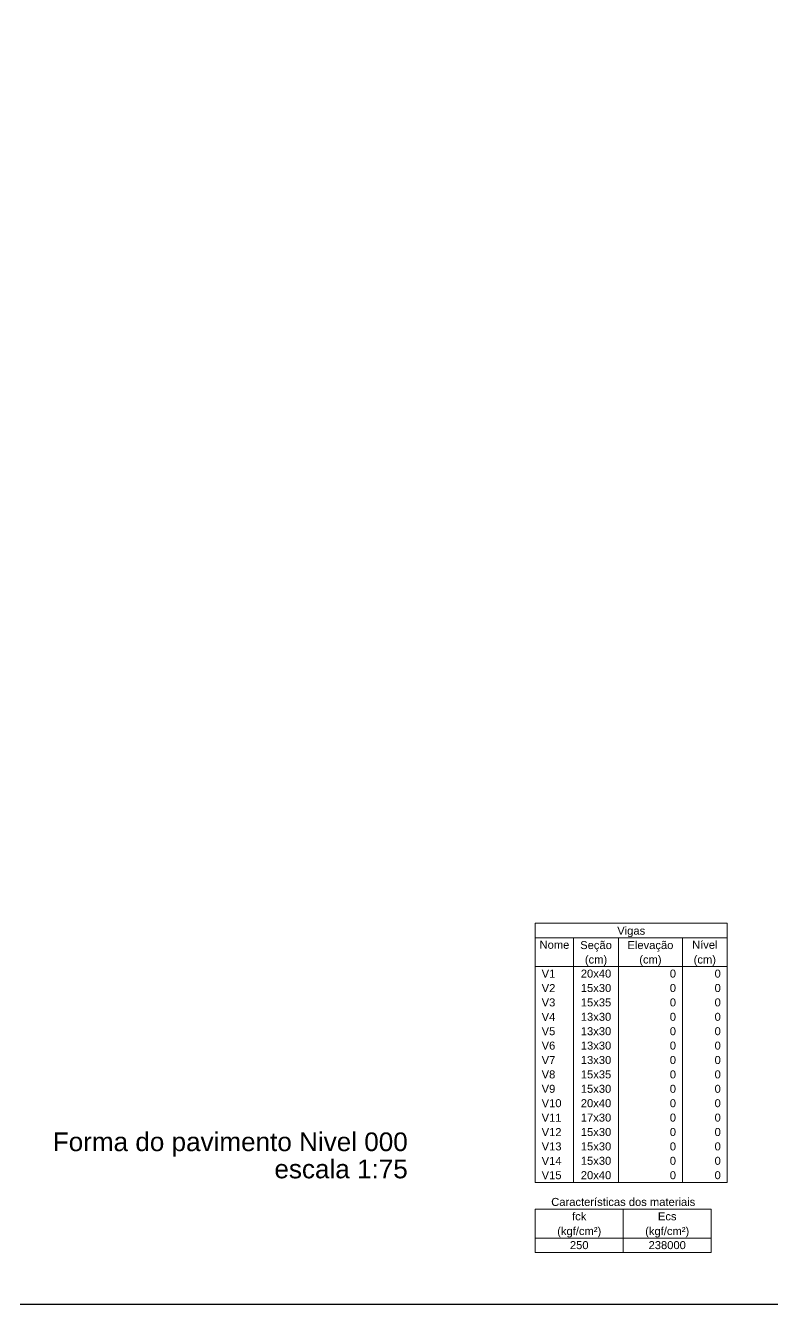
# Model space of a CAD drawing. Extents: x 25 to 1028, y -81 to 176.
# Drawn here: x 839.43 to 853.44, y 133.38 to 157.36 of the extents above; entities that cross this region are included whole.
import ezdxf

# ---------------------------------------------------------------- set-up
doc = ezdxf.new("R2010")
doc.units = 0
doc.header["$LTSCALE"] = 0.3
doc.layers.add('FO-Textos das vigas', color=7, linetype='CONTINUOUS', lineweight=5)
doc.layers.add('FO-Títulos', color=1, linetype='CONTINUOUS', lineweight=20)
doc.layers.add('VPort', color=45, linetype='CONTINUOUS', plot=False)
doc.styles.add('Arial', font='arial.ttf')

msp = doc.modelspace()

# ---------------------------------------------------------------- linework, layer by layer
at = {"layer": 'FO-Textos das vigas'}
for p, q in [((848.99025955, 140.52736851), (852.59025955, 140.52736851)), ((848.99025955, 140.52736851), (848.99025955, 135.66736851)), ((852.59025955, 140.52736851), (852.59025955, 135.66736851)), ((848.99025955, 140.25736851), (852.59025955, 140.25736851)), ((849.71025955, 140.25736851), (849.71025955, 135.66736851)), ((850.55025955, 140.25736851), (850.55025955, 135.66736851)), ((851.75025955, 140.25736851), (851.75025955, 135.66736851)), ((848.99025955, 139.71736851), (852.59025955, 139.71736851)), ((848.99025955, 135.66736851), (852.59025955, 135.66736851)), ((848.99025955, 135.16639433), (852.29025955, 135.16639433)), ((848.99025955, 135.16639433), (848.99025955, 134.35639433)), ((850.64025955, 135.16639433), (850.64025955, 134.35639433)), ((852.29025955, 135.16639433), (852.29025955, 134.35639433)), ((848.99025955, 134.62639433), (852.29025955, 134.62639433)), ((848.99025955, 134.35639433), (852.29025955, 134.35639433))]:
    msp.add_line(p, q, dxfattribs=at)
at = {"layer": 'VPort'}
msp.add_lwpolyline([(812.40033924, 175.74082968), (858.72820673, 175.74082968), (858.72820673, 133.38176682), (812.40033924, 133.38176682)], close=True, dxfattribs=at)

# ---------------------------------------------------------------- texts
at = {"layer": 'FO-Textos das vigas', "char_height": 0.15, "line_spacing_factor": 0.798, "style": 'Arial'}
for s, insert, width, attachment_point in [('Vigas', (850.79025955, 140.26792926), 0.9, 8), ('Nome', (849.35025955, 140.04742926), 0.72, 8), ('Seção', (850.13025955, 139.99792926), 0.9, 8), ('Elevação', (851.15025955, 139.99792926), 1.44, 8), ('Nível', (852.17025955, 140.04742926), 0.9, 8), ('(cm)', (850.13025955, 139.72792926), 0.72, 8), ('(cm)', (851.15025955, 139.72792926), 0.72, 8), ('(cm)', (852.17025955, 139.72792926), 0.72, 8), ('V1', (849.11025955, 139.50742926), 0.36, 7), ('20x40', (850.13025955, 139.50742926), 0.9, 8), ('0', (851.63025955, 139.50742926), 0.18, 9), ('0', (852.47025955, 139.50742926), 0.18, 9), ('V2', (849.11025955, 139.23742926), 0.36, 7), ('15x30', (850.13025955, 139.23742926), 0.9, 8), ('0', (851.63025955, 139.23742926), 0.18, 9), ('0', (852.47025955, 139.23742926), 0.18, 9), ('V3', (849.11025955, 138.96742926), 0.36, 7), ('15x35', (850.13025955, 138.96742926), 0.9, 8), ('0', (851.63025955, 138.96742926), 0.18, 9), ('0', (852.47025955, 138.96742926), 0.18, 9), ('V4', (849.11025955, 138.69742926), 0.36, 7), ('13x30', (850.13025955, 138.69742926), 0.9, 8), ('0', (851.63025955, 138.69742926), 0.18, 9), ('0', (852.47025955, 138.69742926), 0.18, 9), ('V5', (849.11025955, 138.42742926), 0.36, 7), ('13x30', (850.13025955, 138.42742926), 0.9, 8), ('0', (851.63025955, 138.42742926), 0.18, 9), ('0', (852.47025955, 138.42742926), 0.18, 9), ('V6', (849.11025955, 138.15742926), 0.36, 7), ('13x30', (850.13025955, 138.15742926), 0.9, 8), ('0', (851.63025955, 138.15742926), 0.18, 9), ('0', (852.47025955, 138.15742926), 0.18, 9), ('V7', (849.11025955, 137.88742926), 0.36, 7), ('13x30', (850.13025955, 137.88742926), 0.9, 8), ('0', (851.63025955, 137.88742926), 0.18, 9), ('0', (852.47025955, 137.88742926), 0.18, 9), ('V8', (849.11025955, 137.61742926), 0.36, 7), ('15x35', (850.13025955, 137.61742926), 0.9, 8), ('0', (851.63025955, 137.61742926), 0.18, 9), ('0', (852.47025955, 137.61742926), 0.18, 9), ('V9', (849.11025955, 137.34742926), 0.36, 7), ('15x30', (850.13025955, 137.34742926), 0.9, 8), ('0', (851.63025955, 137.34742926), 0.18, 9), ('0', (852.47025955, 137.34742926), 0.18, 9), ('V10', (849.11025955, 137.07742926), 0.54, 7), ('20x40', (850.13025955, 137.07742926), 0.9, 8), ('0', (851.63025955, 137.07742926), 0.18, 9), ('0', (852.47025955, 137.07742926), 0.18, 9), ('V11', (849.11025955, 136.80742926), 0.54, 7), ('17x30', (850.13025955, 136.80742926), 0.9, 8), ('0', (851.63025955, 136.80742926), 0.18, 9), ('0', (852.47025955, 136.80742926), 0.18, 9), ('V12', (849.11025955, 136.53742926), 0.54, 7), ('15x30', (850.13025955, 136.53742926), 0.9, 8), ('0', (851.63025955, 136.53742926), 0.18, 9), ('0', (852.47025955, 136.53742926), 0.18, 9), ('V13', (849.11025955, 136.26742926), 0.54, 7), ('15x30', (850.13025955, 136.26742926), 0.9, 8), ('0', (851.63025955, 136.26742926), 0.18, 9), ('0', (852.47025955, 136.26742926), 0.18, 9), ('V14', (849.11025955, 135.99742926), 0.54, 7), ('15x30', (850.13025955, 135.99742926), 0.9, 8), ('0', (851.63025955, 135.99742926), 0.18, 9), ('0', (852.47025955, 135.99742926), 0.18, 9), ('V15', (849.11025955, 135.72742926), 0.54, 7), ('20x40', (850.13025955, 135.72742926), 0.9, 8), ('0', (851.63025955, 135.72742926), 0.18, 9), ('0', (852.47025955, 135.72742926), 0.18, 9), ('Características dos materiais', (850.64025955, 135.22645508), 5.22, 8), ('fck', (849.81525955, 134.95645508), 0.54, 8), ('Ecs', (851.46525955, 134.95645508), 0.54, 8), ('(kgf/cm²)', (849.81525955, 134.63695508), 1.62, 8), ('(kgf/cm²)', (851.46525955, 134.63695508), 1.62, 8), ('250', (849.81525955, 134.41645508), 0.54, 8), ('238000', (851.46525955, 134.41645508), 1.08, 8)]:
    msp.add_mtext(s, dxfattribs=dict(at, insert=insert, width=width, attachment_point=attachment_point))
at = {"layer": 'FO-Títulos', "char_height": 0.35, "attachment_point": 9, "line_spacing_factor": 0.798, "style": 'Arial'}
for s, insert, width in [('Forma do pavimento Nivel 000', (846.59898083, 136.15059833), 11.76), ('escala 1:75', (846.59898083, 135.74109833), 4.62)]:
    msp.add_mtext(s, dxfattribs=dict(at, insert=insert, width=width))

doc.saveas('drawing.dxf')
